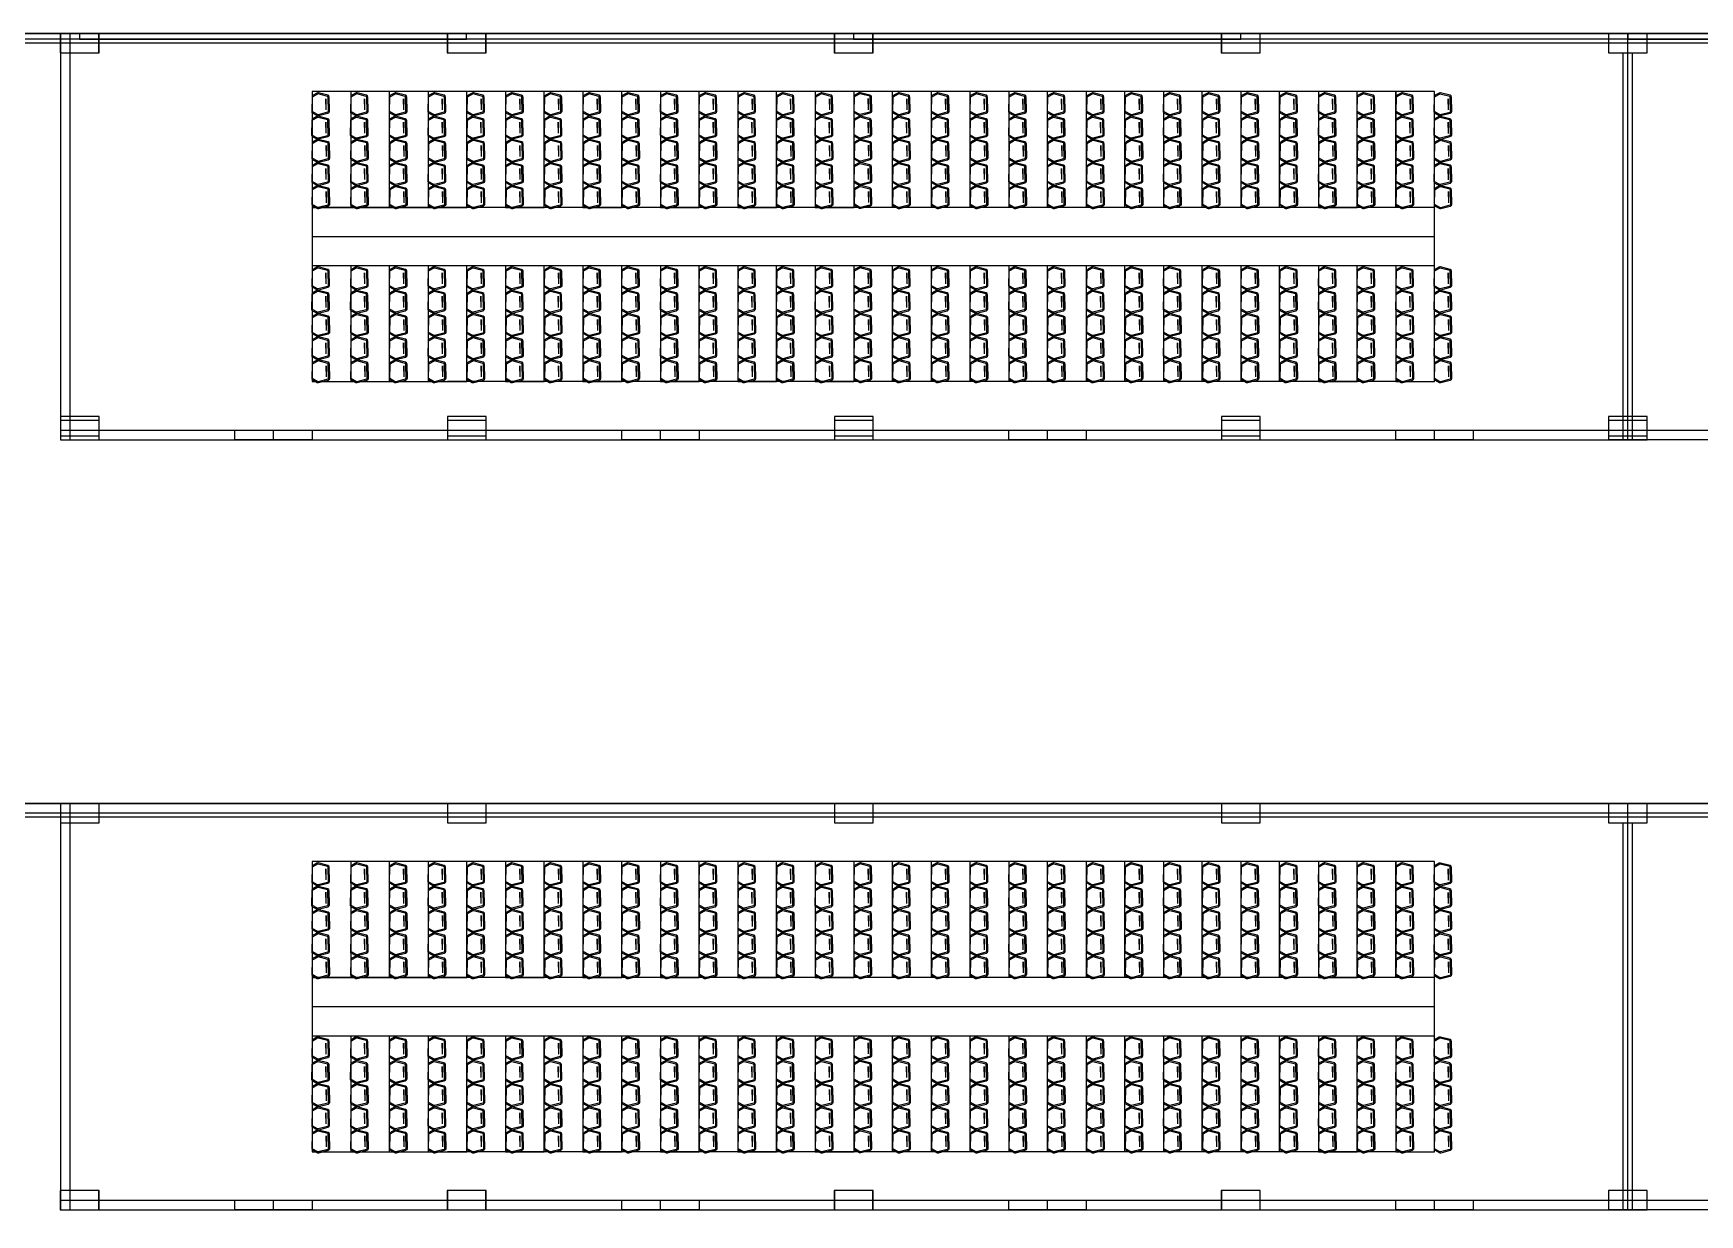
# Model space of a CAD drawing. Header units: millimetres. Extents: x 332 to 5606, y 276 to 1426.
# Drawn here: x 2790.69 to 2833.74, y 784.23 to 814.76 of the extents above; entities that cross this region are included whole.
import ezdxf

# ---------------------------------------------------------------- set-up
doc = ezdxf.new("R2010")
doc.units = ezdxf.units.MM

# ---------------------------------------------------------------- blocks, each defined once
blk = doc.blocks.new('Cadeira-Auditório-P1')
blk.add_line((0, 0.085), (-0.186, 0.085))
for points in [[(-0.235, 0.048), (-0.297, -0.195, 0.19305), (-0.292, -0.232), (-0.235, -0.334, 0.271204), (-0.191, -0.36), (0, -0.36)], [(-0.206, 0.04), (-0.268, -0.203, 0.19305), (-0.266, -0.217), (-0.186, -0.36, 0.221086)], [(0, 0.085), (-0.186, 0.085, 0.342369), (-0.235, 0.048)], [(0, 0.055), (-0.186, 0.055, 0.342369), (-0.206, 0.04, 0.342369)], [(0, 0.085), (0.187, 0.085, -0.342369), (0.235, 0.048)], [(0, 0.055), (0.187, 0.055, -0.342369), (0.206, 0.04, -0.342369)], [(0.235, 0.048), (0.298, -0.195, -0.19305), (0.293, -0.232), (0.236, -0.334, -0.271204), (0.192, -0.36), (0, -0.36)], [(0.206, 0.04), (0.269, -0.203, -0.19305), (0.267, -0.217), (0.187, -0.36, -0.271204)]]:
    blk.add_lwpolyline(points, format="xyb")
for points in [[(-0.145, 0), (0.142, 0)], [(-0.008, 0), (-0.145, 0)]]:
    blk.add_lwpolyline(points)

msp = doc.modelspace()

# ---------------------------------------------------------------- linework, layer by layer
for p, q in [((2892.035, 814.755), (2771.735, 814.755)), ((2891.885, 814.605), (2771.885, 814.605)), ((2781.885, 814.755), (2791.885, 814.755)), ((2792.385, 814.755), (2791.385, 814.755)), ((2791.385, 814.755), (2791.385, 814.255)), ((2792.392, 814.755), (2791.392, 814.755)), ((2791.392, 814.755), (2791.392, 814.255)), ((2791.885, 814.755), (2791.885, 814.605)), ((2791.885, 814.605), (2801.885, 814.605)), ((2792.385, 814.255), (2792.385, 814.755)), ((2792.392, 814.255), (2792.392, 814.755)), ((2802.385, 814.755), (2801.385, 814.755)), ((2801.385, 814.755), (2801.385, 814.255)), ((2802.392, 814.755), (2801.392, 814.755)), ((2801.392, 814.755), (2801.392, 814.255)), ((2801.885, 814.605), (2801.885, 814.755)), ((2801.885, 814.755), (2811.885, 814.755)), ((2802.385, 814.255), (2802.385, 814.755)), ((2802.392, 814.255), (2802.392, 814.755)), ((2812.385, 814.755), (2811.385, 814.755)), ((2811.385, 814.755), (2811.385, 814.255)), ((2812.392, 814.755), (2811.392, 814.755)), ((2811.392, 814.755), (2811.392, 814.255)), ((2811.885, 814.755), (2811.885, 814.605)), ((2811.885, 814.605), (2821.885, 814.605)), ((2812.385, 814.255), (2812.385, 814.755)), ((2812.392, 814.255), (2812.392, 814.755)), ((2822.385, 814.755), (2821.385, 814.755)), ((2821.385, 814.755), (2821.385, 814.255)), ((2822.392, 814.755), (2821.392, 814.755)), ((2821.392, 814.755), (2821.392, 814.255)), ((2821.885, 814.605), (2821.885, 814.755)), ((2821.885, 814.755), (2831.885, 814.755)), ((2822.385, 814.255), (2822.385, 814.755)), ((2822.392, 814.255), (2822.392, 814.755)), ((2832.385, 814.755), (2831.385, 814.755)), ((2831.385, 814.755), (2831.385, 814.255)), ((2832.392, 814.755), (2831.392, 814.755)), ((2831.392, 814.755), (2831.392, 814.255)), ((2831.885, 814.755), (2831.885, 814.605)), ((2831.885, 814.605), (2841.885, 814.605)), ((2832.385, 814.255), (2832.385, 814.755)), ((2832.392, 814.255), (2832.392, 814.755)), ((2791.385, 814.255), (2792.385, 814.255)), ((2791.392, 814.255), (2792.392, 814.255)), ((2801.385, 814.255), (2802.385, 814.255)), ((2801.392, 814.255), (2802.392, 814.255)), ((2811.385, 814.255), (2812.385, 814.255)), ((2811.392, 814.255), (2812.392, 814.255)), ((2821.385, 814.255), (2822.385, 814.255)), ((2821.392, 814.255), (2822.392, 814.255)), ((2831.385, 814.255), (2832.385, 814.255)), ((2831.392, 814.255), (2832.392, 814.255)), ((2792.392, 804.855), (2791.392, 804.855)), ((2791.392, 804.855), (2791.392, 804.355)), ((2792.392, 804.755), (2791.392, 804.755)), ((2791.392, 804.755), (2791.392, 804.255)), ((2792.392, 804.355), (2792.392, 804.855)), ((2792.392, 804.255), (2792.392, 804.755)), ((2802.392, 804.855), (2801.392, 804.855)), ((2801.392, 804.855), (2801.392, 804.355)), ((2802.392, 804.755), (2801.392, 804.755)), ((2801.392, 804.755), (2801.392, 804.255)), ((2802.392, 804.355), (2802.392, 804.855)), ((2802.392, 804.255), (2802.392, 804.755)), ((2812.392, 804.855), (2811.392, 804.855)), ((2811.392, 804.855), (2811.392, 804.355)), ((2812.392, 804.755), (2811.392, 804.755)), ((2811.392, 804.755), (2811.392, 804.255)), ((2812.392, 804.355), (2812.392, 804.855)), ((2812.392, 804.255), (2812.392, 804.755)), ((2822.392, 804.855), (2821.392, 804.855)), ((2821.392, 804.855), (2821.392, 804.355)), ((2822.392, 804.755), (2821.392, 804.755)), ((2821.392, 804.755), (2821.392, 804.255)), ((2822.392, 804.355), (2822.392, 804.855)), ((2822.392, 804.255), (2822.392, 804.755)), ((2832.392, 804.855), (2831.392, 804.855)), ((2831.392, 804.855), (2831.392, 804.355)), ((2832.392, 804.755), (2831.392, 804.755)), ((2831.392, 804.755), (2831.392, 804.255)), ((2832.392, 804.355), (2832.392, 804.855)), ((2832.392, 804.255), (2832.392, 804.755)), ((2791.392, 804.355), (2792.392, 804.355)), ((2801.392, 804.355), (2802.392, 804.355)), ((2811.392, 804.355), (2812.392, 804.355)), ((2821.392, 804.355), (2822.392, 804.355)), ((2831.392, 804.355), (2832.392, 804.355)), ((2791.392, 804.255), (2792.392, 804.255)), ((2801.392, 804.255), (2802.392, 804.255)), ((2811.392, 804.255), (2812.392, 804.255)), ((2821.392, 804.255), (2822.392, 804.255)), ((2831.392, 804.255), (2832.392, 804.255)), ((2792.392, 794.855), (2791.392, 794.855)), ((2791.392, 794.855), (2791.392, 794.355)), ((2792.392, 794.855), (2791.392, 794.855)), ((2791.392, 794.855), (2791.392, 794.355)), ((2792.392, 794.355), (2792.392, 794.855)), ((2792.392, 794.355), (2792.392, 794.855)), ((2802.392, 794.855), (2801.392, 794.855)), ((2801.392, 794.855), (2801.392, 794.355)), ((2802.392, 794.855), (2801.392, 794.855)), ((2801.392, 794.855), (2801.392, 794.355)), ((2802.392, 794.355), (2802.392, 794.855)), ((2802.392, 794.355), (2802.392, 794.855)), ((2812.392, 794.855), (2811.392, 794.855)), ((2811.392, 794.855), (2811.392, 794.355)), ((2812.392, 794.855), (2811.392, 794.855)), ((2811.392, 794.855), (2811.392, 794.355)), ((2812.392, 794.355), (2812.392, 794.855)), ((2812.392, 794.355), (2812.392, 794.855)), ((2822.392, 794.855), (2821.392, 794.855)), ((2821.392, 794.855), (2821.392, 794.355)), ((2822.392, 794.855), (2821.392, 794.855)), ((2821.392, 794.855), (2821.392, 794.355)), ((2822.392, 794.355), (2822.392, 794.855)), ((2822.392, 794.355), (2822.392, 794.855)), ((2832.392, 794.855), (2831.392, 794.855)), ((2831.392, 794.855), (2831.392, 794.355)), ((2832.392, 794.855), (2831.392, 794.855)), ((2831.392, 794.855), (2831.392, 794.355)), ((2832.392, 794.355), (2832.392, 794.855)), ((2832.392, 794.355), (2832.392, 794.855)), ((2791.392, 794.355), (2792.392, 794.355)), ((2791.392, 794.355), (2792.392, 794.355)), ((2801.392, 794.355), (2802.392, 794.355)), ((2801.392, 794.355), (2802.392, 794.355)), ((2811.392, 794.355), (2812.392, 794.355)), ((2811.392, 794.355), (2812.392, 794.355)), ((2821.392, 794.355), (2822.392, 794.355)), ((2821.392, 794.355), (2822.392, 794.355)), ((2831.392, 794.355), (2832.392, 794.355)), ((2831.392, 794.355), (2832.392, 794.355)), ((2792.385, 784.855), (2791.385, 784.855)), ((2791.385, 784.855), (2791.385, 784.355)), ((2792.392, 784.855), (2791.392, 784.855)), ((2791.392, 784.855), (2791.392, 784.355)), ((2792.385, 784.355), (2792.385, 784.855)), ((2792.392, 784.355), (2792.392, 784.855)), ((2802.385, 784.855), (2801.385, 784.855)), ((2801.385, 784.855), (2801.385, 784.355)), ((2802.392, 784.855), (2801.392, 784.855)), ((2801.392, 784.855), (2801.392, 784.355)), ((2802.385, 784.355), (2802.385, 784.855)), ((2802.392, 784.355), (2802.392, 784.855)), ((2812.385, 784.855), (2811.385, 784.855)), ((2811.385, 784.855), (2811.385, 784.355)), ((2812.392, 784.855), (2811.392, 784.855)), ((2811.392, 784.855), (2811.392, 784.355)), ((2812.385, 784.355), (2812.385, 784.855)), ((2812.392, 784.355), (2812.392, 784.855)), ((2822.385, 784.855), (2821.385, 784.855)), ((2821.385, 784.855), (2821.385, 784.355)), ((2822.392, 784.855), (2821.392, 784.855)), ((2821.392, 784.855), (2821.392, 784.355)), ((2822.385, 784.355), (2822.385, 784.855)), ((2822.392, 784.355), (2822.392, 784.855)), ((2832.385, 784.855), (2831.385, 784.855)), ((2831.385, 784.855), (2831.385, 784.355)), ((2832.392, 784.855), (2831.392, 784.855)), ((2831.392, 784.855), (2831.392, 784.355)), ((2832.385, 784.355), (2832.385, 784.855)), ((2832.392, 784.355), (2832.392, 784.855)), ((2791.385, 784.355), (2792.385, 784.355)), ((2791.392, 784.355), (2792.392, 784.355)), ((2801.385, 784.355), (2802.385, 784.355)), ((2801.392, 784.355), (2802.392, 784.355)), ((2811.385, 784.355), (2812.385, 784.355)), ((2811.392, 784.355), (2812.392, 784.355)), ((2821.385, 784.355), (2822.385, 784.355)), ((2821.392, 784.355), (2822.392, 784.355)), ((2831.385, 784.355), (2832.385, 784.355)), ((2831.392, 784.355), (2832.392, 784.355))]:
    msp.add_line(p, q)
at = {"color": 1}
for p, q in [((2791.392, 814.755), (2791.392, 804.255)), ((2791.642, 804.255), (2791.642, 814.755)), ((2831.892, 804.255), (2831.892, 814.755)), ((2881.392, 814.505), (2774.735, 814.505)), ((2831.772, 804.255), (2831.772, 814.255)), ((2832.012, 804.255), (2832.012, 814.255)), ((2791.392, 804.505), (2872.392, 804.505)), ((2791.392, 804.255), (2832.392, 804.255)), ((2791.392, 804.255), (2791.642, 804.255)), ((2872.392, 804.255), (2831.392, 804.255)), ((2831.892, 804.255), (2831.772, 804.255)), ((2831.892, 804.255), (2832.012, 804.255)), ((2791.392, 794.855), (2791.392, 784.355)), ((2791.642, 784.355), (2791.642, 794.855)), ((2831.892, 784.355), (2831.892, 794.855)), ((2881.392, 794.605), (2774.735, 794.605)), ((2831.772, 784.355), (2831.772, 794.355)), ((2832.012, 784.355), (2832.012, 794.355)), ((2791.392, 784.605), (2872.392, 784.605)), ((2791.392, 784.355), (2832.392, 784.355)), ((2791.392, 784.355), (2791.642, 784.355)), ((2872.392, 784.355), (2831.392, 784.355)), ((2831.892, 784.355), (2831.772, 784.355)), ((2831.892, 784.355), (2832.012, 784.355))]:
    msp.add_line(p, q, dxfattribs=at)
at = {"color": 3}
for p, q in [((2801.392, 813.255), (2797.892, 813.255)), ((2797.892, 813.255), (2797.892, 810.255)), ((2797.892, 813.255), (2797.892, 810.255)), ((2798.892, 813.255), (2798.892, 810.255)), ((2798.892, 813.255), (2798.892, 810.255)), ((2799.892, 810.255), (2799.892, 813.255)), ((2799.892, 810.255), (2799.892, 813.255)), ((2800.892, 813.255), (2800.892, 810.255)), ((2800.892, 813.255), (2800.892, 810.255)), ((2825.892, 813.255), (2801.392, 813.255)), ((2801.892, 810.255), (2801.892, 813.255)), ((2801.892, 810.255), (2801.892, 813.255)), ((2802.892, 813.255), (2802.892, 810.255)), ((2802.892, 813.255), (2802.892, 810.255)), ((2803.892, 810.255), (2803.892, 813.255)), ((2803.892, 810.255), (2803.892, 813.255)), ((2804.892, 813.255), (2804.892, 810.255)), ((2804.892, 813.255), (2804.892, 810.255)), ((2805.892, 810.255), (2805.892, 813.255)), ((2805.892, 810.255), (2805.892, 813.255)), ((2806.892, 813.255), (2806.892, 810.255)), ((2806.892, 813.255), (2806.892, 810.255)), ((2807.892, 810.255), (2807.892, 813.255)), ((2807.892, 810.255), (2807.892, 813.255)), ((2808.892, 813.255), (2808.892, 810.255)), ((2808.892, 813.255), (2808.892, 810.255)), ((2809.892, 810.255), (2809.892, 813.255)), ((2809.892, 810.255), (2809.892, 813.255)), ((2810.892, 813.255), (2810.892, 810.255)), ((2810.892, 813.255), (2810.892, 810.255)), ((2811.892, 813.255), (2811.892, 810.255)), ((2811.892, 813.255), (2811.892, 810.255)), ((2812.892, 810.255), (2812.892, 813.255)), ((2812.892, 810.255), (2812.892, 813.255)), ((2813.892, 813.255), (2813.892, 810.255)), ((2813.892, 813.255), (2813.892, 810.255)), ((2814.892, 810.255), (2814.892, 813.255)), ((2814.892, 810.255), (2814.892, 813.255)), ((2815.892, 813.255), (2815.892, 810.255)), ((2815.892, 813.255), (2815.892, 810.255)), ((2816.892, 810.255), (2816.892, 813.255)), ((2816.892, 810.255), (2816.892, 813.255)), ((2817.892, 813.255), (2817.892, 810.255)), ((2817.892, 813.255), (2817.892, 810.255)), ((2818.892, 810.255), (2818.892, 813.255)), ((2818.892, 810.255), (2818.892, 813.255)), ((2819.892, 813.255), (2819.892, 810.255)), ((2819.892, 813.255), (2819.892, 810.255)), ((2820.892, 810.255), (2820.892, 813.255)), ((2820.892, 810.255), (2820.892, 813.255)), ((2821.892, 813.255), (2821.892, 810.255)), ((2821.892, 813.255), (2821.892, 810.255)), ((2822.892, 810.255), (2822.892, 813.255)), ((2822.892, 810.255), (2822.892, 813.255)), ((2823.892, 813.255), (2823.892, 810.255)), ((2823.892, 813.255), (2823.892, 810.255)), ((2824.892, 810.255), (2824.892, 813.255)), ((2824.892, 810.255), (2824.892, 813.255)), ((2825.892, 810.255), (2825.892, 813.255)), ((2825.892, 813.255), (2825.892, 810.255)), ((2826.892, 813.255), (2825.892, 813.255)), ((2826.892, 810.255), (2826.892, 813.255)), ((2797.892, 810.255), (2797.892, 809.505)), ((2825.892, 810.255), (2797.892, 810.255)), ((2797.892, 810.255), (2801.392, 810.255)), ((2798.892, 810.255), (2799.892, 810.255)), ((2800.892, 810.255), (2801.892, 810.255)), ((2826.892, 810.255), (2801.392, 810.255)), ((2802.892, 810.255), (2803.892, 810.255)), ((2804.892, 810.255), (2805.892, 810.255)), ((2806.892, 810.255), (2807.892, 810.255)), ((2808.892, 810.255), (2809.892, 810.255)), ((2810.892, 810.255), (2811.892, 810.255)), ((2823.892, 810.255), (2824.892, 810.255)), ((2826.892, 809.505), (2826.892, 810.255)), ((2797.892, 809.505), (2826.892, 809.505)), ((2797.892, 809.505), (2797.892, 808.755)), ((2826.892, 808.755), (2826.892, 809.505)), ((2797.892, 808.755), (2826.892, 808.755)), ((2797.892, 808.755), (2797.892, 805.755)), ((2797.892, 808.755), (2798.892, 808.755)), ((2798.892, 808.755), (2798.892, 805.755)), ((2799.892, 805.755), (2799.892, 808.755)), ((2799.892, 808.755), (2800.892, 808.755)), ((2800.892, 808.755), (2800.892, 805.755)), ((2801.892, 805.755), (2801.892, 808.755)), ((2801.892, 808.755), (2802.892, 808.755)), ((2802.892, 808.755), (2802.892, 805.755)), ((2803.892, 805.755), (2803.892, 808.755)), ((2803.892, 808.755), (2804.892, 808.755)), ((2804.892, 808.755), (2804.892, 805.755)), ((2805.892, 805.755), (2805.892, 808.755)), ((2805.892, 808.755), (2806.892, 808.755)), ((2806.892, 808.755), (2806.892, 805.755)), ((2807.892, 805.755), (2807.892, 808.755)), ((2807.892, 808.755), (2808.892, 808.755)), ((2808.892, 808.755), (2808.892, 805.755)), ((2809.892, 805.755), (2809.892, 808.755)), ((2809.892, 808.755), (2810.892, 808.755)), ((2810.892, 808.755), (2810.892, 805.755)), ((2811.892, 808.755), (2811.892, 805.755)), ((2812.892, 805.755), (2812.892, 808.755)), ((2813.892, 808.755), (2813.892, 805.755)), ((2814.892, 805.755), (2814.892, 808.755)), ((2815.892, 808.755), (2815.892, 805.755)), ((2816.892, 805.755), (2816.892, 808.755)), ((2817.892, 808.755), (2817.892, 805.755)), ((2818.892, 805.755), (2818.892, 808.755)), ((2819.892, 808.755), (2819.892, 805.755)), ((2820.892, 805.755), (2820.892, 808.755)), ((2821.892, 808.755), (2821.892, 805.755)), ((2822.892, 805.755), (2822.892, 808.755)), ((2823.892, 808.755), (2823.892, 805.755)), ((2824.892, 805.755), (2824.892, 808.755)), ((2825.892, 808.755), (2825.892, 805.755)), ((2826.892, 805.755), (2826.892, 808.755)), ((2797.892, 805.755), (2801.392, 805.755)), ((2798.892, 805.755), (2799.892, 805.755)), ((2800.892, 805.755), (2801.892, 805.755)), ((2825.892, 805.755), (2801.392, 805.755)), ((2802.892, 805.755), (2803.892, 805.755)), ((2804.892, 805.755), (2805.892, 805.755)), ((2806.892, 805.755), (2807.892, 805.755)), ((2808.892, 805.755), (2809.892, 805.755)), ((2810.892, 805.755), (2811.892, 805.755)), ((2823.892, 805.755), (2824.892, 805.755)), ((2825.892, 805.755), (2826.892, 805.755)), ((2795.892, 804.255), (2795.892, 804.505)), ((2795.892, 804.505), (2796.892, 804.505)), ((2796.892, 804.255), (2796.892, 804.505)), ((2796.892, 804.505), (2797.892, 804.505)), ((2797.892, 804.505), (2797.892, 804.255)), ((2805.892, 804.255), (2805.892, 804.505)), ((2805.892, 804.505), (2806.892, 804.505)), ((2806.892, 804.255), (2806.892, 804.505)), ((2806.892, 804.505), (2807.892, 804.505)), ((2807.892, 804.505), (2807.892, 804.255)), ((2815.892, 804.255), (2815.892, 804.505)), ((2815.892, 804.505), (2816.892, 804.505)), ((2816.892, 804.255), (2816.892, 804.505)), ((2816.892, 804.505), (2817.892, 804.505)), ((2817.892, 804.505), (2817.892, 804.255)), ((2825.892, 804.255), (2825.892, 804.505)), ((2825.892, 804.505), (2826.892, 804.505)), ((2826.892, 804.255), (2826.892, 804.505)), ((2826.892, 804.505), (2827.892, 804.505)), ((2827.892, 804.505), (2827.892, 804.255)), ((2796.892, 804.255), (2795.892, 804.255)), ((2797.892, 804.255), (2796.892, 804.255)), ((2806.892, 804.255), (2805.892, 804.255)), ((2807.892, 804.255), (2806.892, 804.255)), ((2816.892, 804.255), (2815.892, 804.255)), ((2817.892, 804.255), (2816.892, 804.255)), ((2826.892, 804.255), (2825.892, 804.255)), ((2827.892, 804.255), (2826.892, 804.255)), ((2801.392, 793.355), (2797.892, 793.355)), ((2797.892, 793.355), (2797.892, 790.355)), ((2797.892, 793.355), (2797.892, 790.355)), ((2798.892, 793.355), (2798.892, 790.355)), ((2798.892, 793.355), (2798.892, 790.355)), ((2799.892, 790.355), (2799.892, 793.355)), ((2799.892, 790.355), (2799.892, 793.355)), ((2800.892, 793.355), (2800.892, 790.355)), ((2800.892, 793.355), (2800.892, 790.355)), ((2825.892, 793.355), (2801.392, 793.355)), ((2801.892, 790.355), (2801.892, 793.355)), ((2801.892, 790.355), (2801.892, 793.355)), ((2802.892, 793.355), (2802.892, 790.355)), ((2802.892, 793.355), (2802.892, 790.355)), ((2803.892, 790.355), (2803.892, 793.355)), ((2803.892, 790.355), (2803.892, 793.355)), ((2804.892, 793.355), (2804.892, 790.355)), ((2804.892, 793.355), (2804.892, 790.355)), ((2805.892, 790.355), (2805.892, 793.355)), ((2805.892, 790.355), (2805.892, 793.355)), ((2806.892, 793.355), (2806.892, 790.355)), ((2806.892, 793.355), (2806.892, 790.355)), ((2807.892, 790.355), (2807.892, 793.355)), ((2807.892, 790.355), (2807.892, 793.355)), ((2808.892, 793.355), (2808.892, 790.355)), ((2808.892, 793.355), (2808.892, 790.355)), ((2809.892, 790.355), (2809.892, 793.355)), ((2809.892, 790.355), (2809.892, 793.355)), ((2810.892, 793.355), (2810.892, 790.355)), ((2810.892, 793.355), (2810.892, 790.355)), ((2811.892, 793.355), (2811.892, 790.355)), ((2811.892, 793.355), (2811.892, 790.355)), ((2812.892, 790.355), (2812.892, 793.355)), ((2812.892, 790.355), (2812.892, 793.355)), ((2813.892, 793.355), (2813.892, 790.355)), ((2813.892, 793.355), (2813.892, 790.355)), ((2814.892, 790.355), (2814.892, 793.355)), ((2814.892, 790.355), (2814.892, 793.355)), ((2815.892, 793.355), (2815.892, 790.355)), ((2815.892, 793.355), (2815.892, 790.355)), ((2816.892, 790.355), (2816.892, 793.355)), ((2816.892, 790.355), (2816.892, 793.355)), ((2817.892, 793.355), (2817.892, 790.355)), ((2817.892, 793.355), (2817.892, 790.355)), ((2818.892, 790.355), (2818.892, 793.355)), ((2818.892, 790.355), (2818.892, 793.355)), ((2819.892, 793.355), (2819.892, 790.355)), ((2819.892, 793.355), (2819.892, 790.355)), ((2820.892, 790.355), (2820.892, 793.355)), ((2820.892, 790.355), (2820.892, 793.355)), ((2821.892, 793.355), (2821.892, 790.355)), ((2821.892, 793.355), (2821.892, 790.355)), ((2822.892, 790.355), (2822.892, 793.355)), ((2822.892, 790.355), (2822.892, 793.355)), ((2823.892, 793.355), (2823.892, 790.355)), ((2823.892, 793.355), (2823.892, 790.355)), ((2824.892, 790.355), (2824.892, 793.355)), ((2824.892, 790.355), (2824.892, 793.355)), ((2825.892, 790.355), (2825.892, 793.355)), ((2825.892, 793.355), (2825.892, 790.355)), ((2826.892, 793.355), (2825.892, 793.355)), ((2826.892, 790.355), (2826.892, 793.355)), ((2797.892, 790.355), (2797.892, 789.605)), ((2825.892, 790.355), (2797.892, 790.355)), ((2797.892, 790.355), (2801.392, 790.355)), ((2798.892, 790.355), (2799.892, 790.355)), ((2800.892, 790.355), (2801.892, 790.355)), ((2826.892, 790.355), (2801.392, 790.355)), ((2802.892, 790.355), (2803.892, 790.355)), ((2804.892, 790.355), (2805.892, 790.355)), ((2806.892, 790.355), (2807.892, 790.355)), ((2808.892, 790.355), (2809.892, 790.355)), ((2810.892, 790.355), (2811.892, 790.355)), ((2823.892, 790.355), (2824.892, 790.355)), ((2826.892, 789.605), (2826.892, 790.355)), ((2797.892, 789.605), (2826.892, 789.605)), ((2797.892, 789.605), (2797.892, 788.855)), ((2826.892, 788.855), (2826.892, 789.605)), ((2797.892, 788.855), (2826.892, 788.855)), ((2797.892, 788.855), (2797.892, 785.855)), ((2797.892, 788.855), (2798.892, 788.855)), ((2798.892, 788.855), (2798.892, 785.855)), ((2799.892, 785.855), (2799.892, 788.855)), ((2799.892, 788.855), (2800.892, 788.855)), ((2800.892, 788.855), (2800.892, 785.855)), ((2801.892, 785.855), (2801.892, 788.855)), ((2801.892, 788.855), (2802.892, 788.855)), ((2802.892, 788.855), (2802.892, 785.855)), ((2803.892, 785.855), (2803.892, 788.855)), ((2803.892, 788.855), (2804.892, 788.855)), ((2804.892, 788.855), (2804.892, 785.855)), ((2805.892, 785.855), (2805.892, 788.855)), ((2805.892, 788.855), (2806.892, 788.855)), ((2806.892, 788.855), (2806.892, 785.855)), ((2807.892, 785.855), (2807.892, 788.855)), ((2807.892, 788.855), (2808.892, 788.855)), ((2808.892, 788.855), (2808.892, 785.855)), ((2809.892, 785.855), (2809.892, 788.855)), ((2809.892, 788.855), (2810.892, 788.855)), ((2810.892, 788.855), (2810.892, 785.855)), ((2811.892, 788.855), (2811.892, 785.855)), ((2812.892, 785.855), (2812.892, 788.855)), ((2813.892, 788.855), (2813.892, 785.855)), ((2814.892, 785.855), (2814.892, 788.855)), ((2815.892, 788.855), (2815.892, 785.855)), ((2816.892, 785.855), (2816.892, 788.855)), ((2817.892, 788.855), (2817.892, 785.855)), ((2818.892, 785.855), (2818.892, 788.855)), ((2819.892, 788.855), (2819.892, 785.855)), ((2820.892, 785.855), (2820.892, 788.855)), ((2821.892, 788.855), (2821.892, 785.855)), ((2822.892, 785.855), (2822.892, 788.855)), ((2823.892, 788.855), (2823.892, 785.855)), ((2824.892, 785.855), (2824.892, 788.855)), ((2825.892, 788.855), (2825.892, 785.855)), ((2826.892, 785.855), (2826.892, 788.855)), ((2797.892, 785.855), (2801.392, 785.855)), ((2798.892, 785.855), (2799.892, 785.855)), ((2800.892, 785.855), (2801.892, 785.855)), ((2825.892, 785.855), (2801.392, 785.855)), ((2802.892, 785.855), (2803.892, 785.855)), ((2804.892, 785.855), (2805.892, 785.855)), ((2806.892, 785.855), (2807.892, 785.855)), ((2808.892, 785.855), (2809.892, 785.855)), ((2810.892, 785.855), (2811.892, 785.855)), ((2823.892, 785.855), (2824.892, 785.855)), ((2825.892, 785.855), (2826.892, 785.855)), ((2795.892, 784.355), (2795.892, 784.605)), ((2795.892, 784.605), (2796.892, 784.605)), ((2796.892, 784.355), (2796.892, 784.605)), ((2796.892, 784.605), (2797.892, 784.605)), ((2797.892, 784.605), (2797.892, 784.355)), ((2805.892, 784.355), (2805.892, 784.605)), ((2805.892, 784.605), (2806.892, 784.605)), ((2806.892, 784.355), (2806.892, 784.605)), ((2806.892, 784.605), (2807.892, 784.605)), ((2807.892, 784.605), (2807.892, 784.355)), ((2815.892, 784.355), (2815.892, 784.605)), ((2815.892, 784.605), (2816.892, 784.605)), ((2816.892, 784.355), (2816.892, 784.605)), ((2816.892, 784.605), (2817.892, 784.605)), ((2817.892, 784.605), (2817.892, 784.355)), ((2825.892, 784.355), (2825.892, 784.605)), ((2825.892, 784.605), (2826.892, 784.605)), ((2826.892, 784.355), (2826.892, 784.605)), ((2826.892, 784.605), (2827.892, 784.605)), ((2827.892, 784.605), (2827.892, 784.355)), ((2796.892, 784.355), (2795.892, 784.355)), ((2797.892, 784.355), (2796.892, 784.355)), ((2806.892, 784.355), (2805.892, 784.355)), ((2807.892, 784.355), (2806.892, 784.355)), ((2816.892, 784.355), (2815.892, 784.355)), ((2817.892, 784.355), (2816.892, 784.355)), ((2826.892, 784.355), (2825.892, 784.355)), ((2827.892, 784.355), (2826.892, 784.355))]:
    msp.add_line(p, q, dxfattribs=at)
at = {"color": 7, "true_color": 0xffffff}
msp.add_line((2891.885, 794.855), (2771.885, 794.855), dxfattribs=at)
at = {"color": 1, "lineweight": -3}
for points in [[(2771.885, 814.755), (2891.885, 814.755), (2891.885, 794.505), (2771.885, 794.505)], [(2771.885, 794.855), (2891.885, 794.855), (2891.885, 774.605), (2771.885, 774.605)]]:
    msp.add_lwpolyline(points, close=True, dxfattribs=at)

# ---------------------------------------------------------------- block references
at = {"color": 3, "rotation": 270}
for p in [(2798.251, 812.921), (2799.249, 812.921), (2800.254, 812.921), (2801.255, 812.921), (2802.257, 812.921), (2803.259, 812.921), (2804.256, 812.921), (2805.258, 812.921), (2806.258, 812.921), (2807.257, 812.921), (2808.257, 812.921), (2809.259, 812.921), (2810.257, 812.921), (2811.257, 812.921), (2812.259, 812.924), (2813.256, 812.921), (2814.257, 812.921), (2815.259, 812.921), (2816.257, 812.921), (2817.257, 812.921), (2818.268, 812.921), (2819.263, 812.921), (2820.254, 812.921), (2821.258, 812.921), (2822.259, 812.921), (2823.26, 812.921), (2824.26, 812.921), (2825.258, 812.921), (2826.261, 812.921), (2827.246, 812.919), (2798.248, 812.315), (2799.247, 812.315), (2800.252, 812.315), (2801.252, 812.315), (2802.255, 812.315), (2803.256, 812.315), (2804.254, 812.315), (2805.255, 812.315), (2806.256, 812.315), (2807.254, 812.315), (2808.255, 812.315), (2809.257, 812.315), (2810.254, 812.315), (2811.255, 812.315), (2812.257, 812.318), (2813.254, 812.315), (2814.255, 812.315), (2815.257, 812.315), (2816.255, 812.315), (2817.255, 812.315), (2818.266, 812.315), (2819.261, 812.315), (2820.251, 812.315), (2821.256, 812.315), (2822.257, 812.315), (2823.258, 812.315), (2824.258, 812.315), (2825.255, 812.315), (2826.258, 812.315), (2827.243, 812.313), (2812.265, 811.719), (2798.256, 811.716), (2799.255, 811.716), (2800.26, 811.716), (2801.26, 811.716), (2802.263, 811.716), (2803.264, 811.716), (2804.262, 811.716), (2805.263, 811.716), (2806.264, 811.716), (2807.262, 811.716), (2808.263, 811.716), (2809.264, 811.716), (2810.262, 811.716), (2811.263, 811.716), (2813.261, 811.716), (2814.263, 811.716), (2815.264, 811.716), (2816.262, 811.716), (2817.263, 811.716), (2818.274, 811.716), (2819.269, 811.716), (2820.259, 811.716), (2821.264, 811.716), (2822.265, 811.716), (2823.265, 811.716), (2824.266, 811.716), (2825.263, 811.716), (2826.266, 811.716), (2827.251, 811.714), (2798.251, 811.116), (2799.25, 811.116), (2800.254, 811.116), (2801.255, 811.116), (2802.258, 811.116), (2803.259, 811.116), (2804.257, 811.116), (2805.258, 811.116), (2806.259, 811.116), (2807.257, 811.116), (2808.257, 811.116), (2809.259, 811.116), (2810.257, 811.116), (2811.257, 811.116), (2812.259, 811.119), (2813.256, 811.116), (2814.257, 811.116), (2815.259, 811.116), (2816.257, 811.116), (2817.258, 811.116), (2818.268, 811.116), (2819.264, 811.116), (2820.254, 811.116), (2821.258, 811.116), (2822.259, 811.116), (2823.26, 811.116), (2824.26, 811.116), (2825.258, 811.116), (2826.261, 811.116), (2827.246, 811.114), (2798.256, 810.521), (2799.255, 810.521), (2800.26, 810.521), (2801.26, 810.521), (2802.263, 810.521), (2803.264, 810.521), (2804.262, 810.521), (2805.263, 810.521), (2806.264, 810.521), (2807.262, 810.521), (2808.263, 810.521), (2809.264, 810.521), (2810.262, 810.521), (2811.263, 810.521), (2812.265, 810.524), (2813.261, 810.521), (2814.263, 810.521), (2815.264, 810.521), (2816.262, 810.521), (2817.263, 810.521), (2818.274, 810.521), (2819.269, 810.521), (2820.259, 810.521), (2821.264, 810.521), (2822.265, 810.521), (2823.265, 810.521), (2824.266, 810.521), (2825.263, 810.521), (2826.266, 810.521), (2827.251, 810.519), (2798.251, 808.421), (2799.249, 808.421), (2800.254, 808.421), (2801.255, 808.421), (2802.257, 808.421), (2803.259, 808.421), (2804.256, 808.421), (2805.258, 808.421), (2806.258, 808.421), (2807.257, 808.421), (2808.257, 808.421), (2809.259, 808.421), (2810.257, 808.421), (2811.257, 808.421), (2812.259, 808.424), (2813.256, 808.421), (2814.257, 808.421), (2815.259, 808.421), (2816.257, 808.421), (2817.257, 808.421), (2818.268, 808.421), (2819.263, 808.421), (2820.254, 808.421), (2821.258, 808.421), (2822.259, 808.421), (2823.26, 808.421), (2824.26, 808.421), (2825.258, 808.421), (2826.261, 808.421), (2827.246, 808.421), (2798.248, 807.815), (2799.247, 807.815), (2800.252, 807.815), (2801.252, 807.815), (2802.255, 807.815), (2803.256, 807.815), (2804.254, 807.815), (2805.255, 807.815), (2806.256, 807.815), (2807.254, 807.815), (2808.255, 807.815), (2809.257, 807.815), (2810.254, 807.815), (2811.255, 807.815), (2812.257, 807.818), (2813.254, 807.815), (2814.255, 807.815), (2815.257, 807.815), (2816.255, 807.815), (2817.255, 807.815), (2818.266, 807.815), (2819.261, 807.815), (2820.251, 807.815), (2821.256, 807.815), (2822.257, 807.815), (2823.258, 807.815), (2824.258, 807.815), (2825.255, 807.815), (2826.258, 807.815), (2827.243, 807.815), (2798.256, 807.216), (2799.255, 807.216), (2800.26, 807.216), (2801.26, 807.216), (2802.263, 807.216), (2803.264, 807.216), (2804.262, 807.216), (2805.263, 807.216), (2806.264, 807.216), (2807.262, 807.216), (2808.263, 807.216), (2809.264, 807.216), (2810.262, 807.216), (2811.263, 807.216), (2812.265, 807.219), (2813.261, 807.216), (2814.263, 807.216), (2815.264, 807.216), (2816.262, 807.216), (2817.263, 807.216), (2818.274, 807.216), (2819.269, 807.216), (2820.259, 807.216), (2821.264, 807.216), (2822.265, 807.216), (2823.265, 807.216), (2824.266, 807.216), (2825.263, 807.216), (2826.266, 807.216), (2827.251, 807.216), (2798.251, 806.616), (2799.25, 806.616), (2800.254, 806.616), (2801.255, 806.616), (2802.258, 806.616), (2803.259, 806.616), (2804.257, 806.616), (2805.258, 806.616), (2806.259, 806.616), (2807.257, 806.616), (2808.257, 806.616), (2809.259, 806.616), (2810.257, 806.616), (2811.257, 806.616), (2812.259, 806.619), (2813.256, 806.616), (2814.257, 806.616), (2815.259, 806.616), (2816.257, 806.616), (2817.258, 806.616), (2818.268, 806.616), (2819.264, 806.616), (2820.254, 806.616), (2821.258, 806.616), (2822.259, 806.616), (2823.26, 806.616), (2824.26, 806.616), (2825.258, 806.616), (2826.261, 806.616), (2827.246, 806.616), (2798.256, 806.021), (2799.255, 806.021), (2800.26, 806.021), (2801.26, 806.021), (2802.263, 806.021), (2803.264, 806.021), (2804.262, 806.021), (2805.263, 806.021), (2806.264, 806.021), (2807.262, 806.021), (2808.263, 806.021), (2809.264, 806.021), (2810.262, 806.021), (2811.263, 806.021), (2812.265, 806.024), (2813.261, 806.021), (2814.263, 806.021), (2815.264, 806.021), (2816.262, 806.021), (2817.263, 806.021), (2818.274, 806.021), (2819.269, 806.021), (2820.259, 806.021), (2821.264, 806.021), (2822.265, 806.021), (2823.265, 806.021), (2824.266, 806.021), (2825.263, 806.021), (2826.266, 806.021), (2827.251, 806.021), (2798.251, 793.021), (2799.249, 793.021), (2800.254, 793.021), (2801.255, 793.021), (2802.257, 793.021), (2803.259, 793.021), (2804.256, 793.021), (2805.258, 793.021), (2806.258, 793.021), (2807.257, 793.021), (2808.257, 793.021), (2809.259, 793.021), (2810.257, 793.021), (2811.257, 793.021), (2812.259, 793.024), (2813.256, 793.021), (2814.257, 793.021), (2815.259, 793.021), (2816.257, 793.021), (2817.257, 793.021), (2818.268, 793.021), (2819.263, 793.021), (2820.254, 793.021), (2821.258, 793.021), (2822.259, 793.021), (2823.26, 793.021), (2824.26, 793.021), (2825.258, 793.021), (2826.261, 793.021), (2827.246, 793.019), (2798.248, 792.415), (2799.247, 792.415), (2800.252, 792.415), (2801.252, 792.415), (2802.255, 792.415), (2803.256, 792.415), (2804.254, 792.415), (2805.255, 792.415), (2806.256, 792.415), (2807.254, 792.415), (2808.255, 792.415), (2809.257, 792.415), (2810.254, 792.415), (2811.255, 792.415), (2812.257, 792.418), (2813.254, 792.415), (2814.255, 792.415), (2815.257, 792.415), (2816.255, 792.415), (2817.255, 792.415), (2818.266, 792.415), (2819.261, 792.415), (2820.251, 792.415), (2821.256, 792.415), (2822.257, 792.415), (2823.258, 792.415), (2824.258, 792.415), (2825.255, 792.415), (2826.258, 792.415), (2827.243, 792.413), (2798.256, 791.816), (2799.255, 791.816), (2800.26, 791.816), (2801.26, 791.816), (2802.263, 791.816), (2803.264, 791.816), (2804.262, 791.816), (2805.263, 791.816), (2806.264, 791.816), (2807.262, 791.816), (2808.263, 791.816), (2809.264, 791.816), (2810.262, 791.816), (2811.263, 791.816), (2812.265, 791.819), (2813.261, 791.816), (2814.263, 791.816), (2815.264, 791.816), (2816.262, 791.816), (2817.263, 791.816), (2818.274, 791.816), (2819.269, 791.816), (2820.259, 791.816), (2821.264, 791.816), (2822.265, 791.816), (2823.265, 791.816), (2824.266, 791.816), (2825.263, 791.816), (2826.266, 791.816), (2827.251, 791.814), (2798.251, 791.216), (2799.25, 791.216), (2800.254, 791.216), (2801.255, 791.216), (2802.258, 791.216), (2803.259, 791.216), (2804.257, 791.216), (2805.258, 791.216), (2806.259, 791.216), (2807.257, 791.216), (2808.257, 791.216), (2809.259, 791.216), (2810.257, 791.216), (2811.257, 791.216), (2812.259, 791.219), (2813.256, 791.216), (2814.257, 791.216), (2815.259, 791.216), (2816.257, 791.216), (2817.258, 791.216), (2818.268, 791.216), (2819.264, 791.216), (2820.254, 791.216), (2821.258, 791.216), (2822.259, 791.216), (2823.26, 791.216), (2824.26, 791.216), (2825.258, 791.216), (2826.261, 791.216), (2827.246, 791.214), (2798.256, 790.621), (2799.255, 790.621), (2800.26, 790.621), (2801.26, 790.621), (2802.263, 790.621), (2803.264, 790.621), (2804.262, 790.621), (2805.263, 790.621), (2806.264, 790.621), (2807.262, 790.621), (2808.263, 790.621), (2809.264, 790.621), (2810.262, 790.621), (2811.263, 790.621), (2812.265, 790.624), (2813.261, 790.621), (2814.263, 790.621), (2815.264, 790.621), (2816.262, 790.621), (2817.263, 790.621), (2818.274, 790.621), (2819.269, 790.621), (2820.259, 790.621), (2821.264, 790.621), (2822.265, 790.621), (2823.265, 790.621), (2824.266, 790.621), (2825.263, 790.621), (2826.266, 790.621), (2827.251, 790.619), (2798.251, 788.521), (2799.249, 788.521), (2800.254, 788.521), (2801.255, 788.521), (2802.257, 788.521), (2803.259, 788.521), (2804.256, 788.521), (2805.258, 788.521), (2806.258, 788.521), (2807.257, 788.521), (2808.257, 788.521), (2809.259, 788.521), (2810.257, 788.521), (2811.257, 788.521), (2812.259, 788.524), (2813.256, 788.521), (2814.257, 788.521), (2815.259, 788.521), (2816.257, 788.521), (2817.257, 788.521), (2818.268, 788.521), (2819.263, 788.521), (2820.254, 788.521), (2821.258, 788.521), (2822.259, 788.521), (2823.26, 788.521), (2824.26, 788.521), (2825.258, 788.521), (2826.261, 788.521), (2827.246, 788.521), (2798.248, 787.915), (2799.247, 787.915), (2800.252, 787.915), (2801.252, 787.915), (2802.255, 787.915), (2803.256, 787.915), (2804.254, 787.915), (2805.255, 787.915), (2806.256, 787.915), (2807.254, 787.915), (2808.255, 787.915), (2809.257, 787.915), (2810.254, 787.915), (2811.255, 787.915), (2812.257, 787.918), (2813.254, 787.915), (2814.255, 787.915), (2815.257, 787.915), (2816.255, 787.915), (2817.255, 787.915), (2818.266, 787.915), (2819.261, 787.915), (2820.251, 787.915), (2821.256, 787.915), (2822.257, 787.915), (2823.258, 787.915), (2824.258, 787.915), (2825.255, 787.915), (2826.258, 787.915), (2827.243, 787.915), (2798.256, 787.316), (2799.255, 787.316), (2800.26, 787.316), (2801.26, 787.316), (2802.263, 787.316), (2803.264, 787.316), (2804.262, 787.316), (2805.263, 787.316), (2806.264, 787.316), (2807.262, 787.316), (2808.263, 787.316), (2809.264, 787.316), (2810.262, 787.316), (2811.263, 787.316), (2812.265, 787.319), (2813.261, 787.316), (2814.263, 787.316), (2815.264, 787.316), (2816.262, 787.316), (2817.263, 787.316), (2818.274, 787.316), (2819.269, 787.316), (2820.259, 787.316), (2821.264, 787.316), (2822.265, 787.316), (2823.265, 787.316), (2824.266, 787.316), (2825.263, 787.316), (2826.266, 787.316), (2827.251, 787.316), (2798.251, 786.716), (2799.25, 786.716), (2800.254, 786.716), (2801.255, 786.716), (2802.258, 786.716), (2803.259, 786.716), (2804.257, 786.716), (2805.258, 786.716), (2806.259, 786.716), (2807.257, 786.716), (2808.257, 786.716), (2809.259, 786.716), (2810.257, 786.716), (2811.257, 786.716), (2812.259, 786.719), (2813.256, 786.716), (2814.257, 786.716), (2815.259, 786.716), (2816.257, 786.716), (2817.258, 786.716), (2818.268, 786.716), (2819.264, 786.716), (2820.254, 786.716), (2821.258, 786.716), (2822.259, 786.716), (2823.26, 786.716), (2824.26, 786.716), (2825.258, 786.716), (2826.261, 786.716), (2827.246, 786.716), (2798.256, 786.121), (2799.255, 786.121), (2800.26, 786.121), (2801.26, 786.121), (2802.263, 786.121), (2803.264, 786.121), (2804.262, 786.121), (2805.263, 786.121), (2806.264, 786.121), (2807.262, 786.121), (2808.263, 786.121), (2809.264, 786.121), (2810.262, 786.121), (2811.263, 786.121), (2812.265, 786.124), (2813.261, 786.121), (2814.263, 786.121), (2815.264, 786.121), (2816.262, 786.121), (2817.263, 786.121), (2818.274, 786.121), (2819.269, 786.121), (2820.259, 786.121), (2821.264, 786.121), (2822.265, 786.121), (2823.265, 786.121), (2824.266, 786.121), (2825.263, 786.121), (2826.266, 786.121), (2827.251, 786.121)]:
    msp.add_blockref('Cadeira-Auditório-P1', p, dxfattribs=at)

doc.saveas('drawing.dxf')
